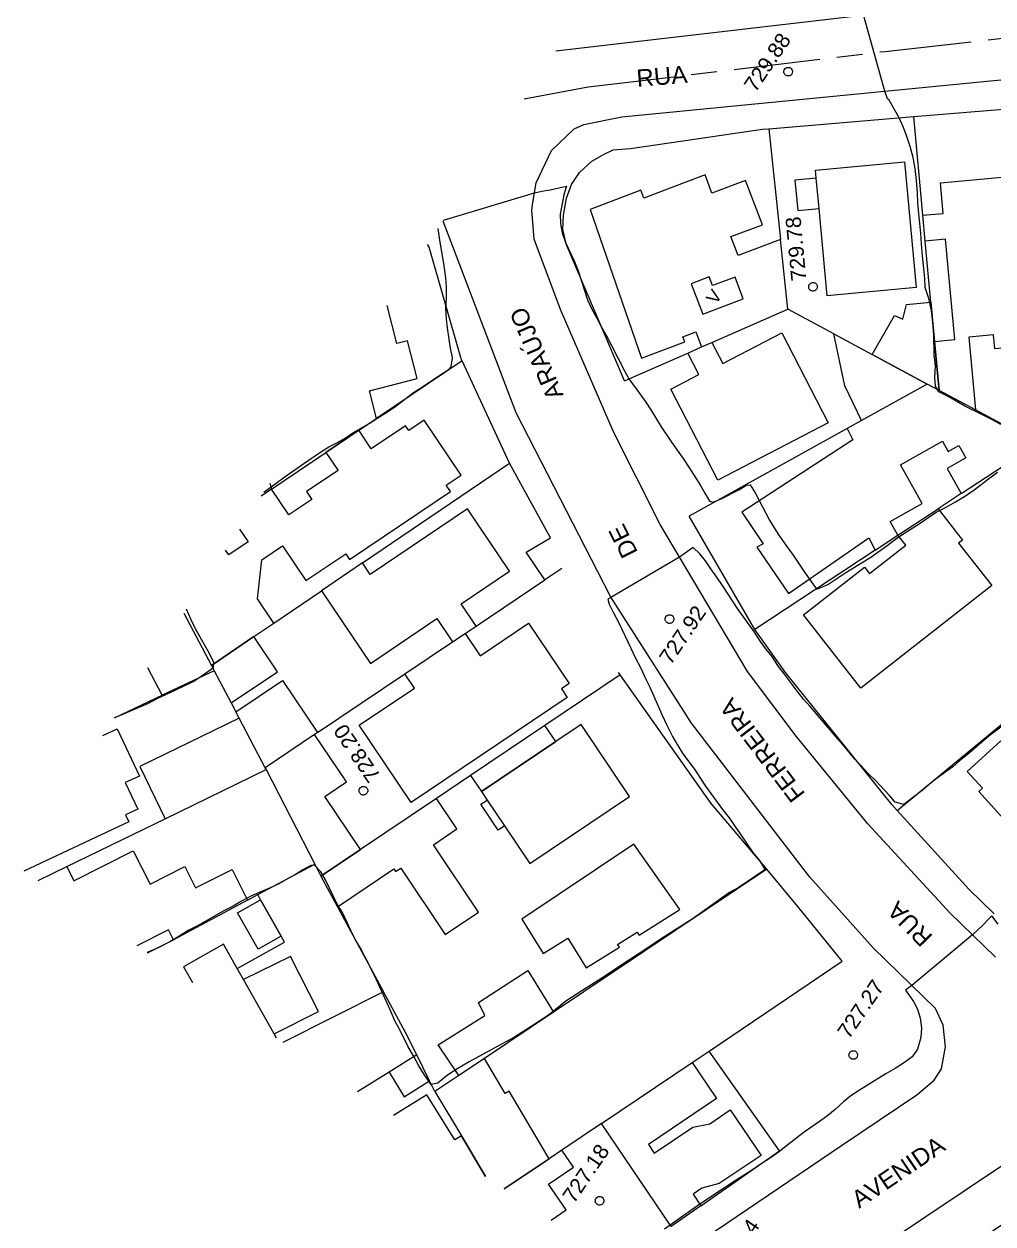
# Model space of a CAD drawing. Header units: metres. Extents: x 7 to 327053, y 40 to 7393807.
# Drawn here: x 325024.5 to 325136.7, y 7392878.8 to 7393017.6 of the extents above; entities that cross this region are included whole.
import ezdxf
from ezdxf.enums import TextEntityAlignment as Align

# ---------------------------------------------------------------- set-up
doc = ezdxf.new("R2010")
doc.units = ezdxf.units.M
doc.linetypes.add('T09', pattern=[17, 10, -2, 3, -2])
doc.layers.get('0').update_dxf_attribs({"lineweight": 18})
for name, color, linetype, lineweight in [('100_SIST_VIARIO_MEIO_FIO', 1, 'Continuous', 18), ('108_SEP_FIS_CANT_CENT_ILHA', 7, 'Continuous', 18), ('144_P_DUPLA_ASF_TOP', 7, 'Continuous', 18), ('160_P_SIMP_ASF_TOP', 7, 'Continuous', 18), ('206_MURO_E_MURO_ARRIMO', 7, 'Continuous', 18), ('214_PROJ_BEIRAL_EDIF', 10, 'Continuous', 18), ('216_EDIF_NOTAVEL', 2, 'Continuous', 18), ('508_LM_SETOR_FISCAL', 136, 'T09', 18), ('600_CURVA_MESTRA', 14, 'Continuous', 18), ('604_CURVA_INTERM', 7, 'Continuous', 18), ('606_PTO_COTADO', 7, 'Continuous', 18)]:
    doc.layers.add(name, color=color, linetype=linetype, lineweight=lineweight)
doc.styles.add('Style-Arial', font='arial.ttf', dxfattribs={"height": 1.75})

# ---------------------------------------------------------------- blocks, each defined once
blk = doc.blocks.new('SP09')
at = {"color": 0, "linetype": 'Continuous'}
blk.add_lwpolyline([(-0.03, -0.51), (-0.14, -0.49), (-0.24, -0.46), (-0.31, -0.42), (-0.35, -0.39), (-0.42, -0.31), (-0.47, -0.24), (-0.51, -0.15), (-0.52, -0.09), (-0.52, 0.03), (-0.51, 0.11), (-0.48, 0.2), (-0.44, 0.27), (-0.4, 0.33), (-0.32, 0.39), (-0.23, 0.44), (-0.15, 0.48), (-0.1, 0.48), (-0.03, 0.48), (0.08, 0.48), (0.19, 0.44), (0.27, 0.4), (0.35, 0.32), (0.41, 0.23), (0.46, 0.11), (0.48, 0.03), (0.48, -0.03), (0.47, -0.08), (0.44, -0.21), (0.38, -0.3), (0.31, -0.38), (0.23, -0.44), (0.1, -0.49), (0.02, -0.51)], close=True, dxfattribs=at)

msp = doc.modelspace()

# ---------------------------------------------------------------- linework, layer by layer
at = {"layer": '100_SIST_VIARIO_MEIO_FIO'}
for points in [[(325086.031, 7393014.536), (325143.147, 7393021.203), (325147.249, 7393023.421), (325149.166, 7393025.663), (325150.563, 7393029.249), (325150.818, 7393032.126), (325150.405, 7393034.627), (325148.795, 7393038.309), (325146.536, 7393041.79), (325129.828, 7393053.564), (325117.486, 7393062.073)], [(325136.972, 7392909.628), (325131.704, 7392914.756), (325122.164, 7392925.072), (325113.874, 7392935.215), (325108.251, 7392942.708), (325098.136, 7392959.7), (325092.711, 7392970.459), (325086.588, 7392984.592), (325083.554, 7392992.728), (325083.258, 7392996.084), (325083.398, 7392997.004), (325083.758, 7392999.272), (325085.555, 7393002.988), (325088.186, 7393005.514), (325089.295, 7393005.998), (325093.704, 7393006.899), (325154.182, 7393012.792)], [(325096.058, 7392872.242), (325119.116, 7392887.866), (325127.863, 7392893.721), (325129.853, 7392895.393), (325130.721, 7392896.725), (325131.157, 7392899.265), (325130.909, 7392901.786), (325130.026, 7392903.699), (325122.781, 7392910.707), (325115.476, 7392918.923), (325101.74, 7392936.738), (325092.37, 7392951.373), (325081.445, 7392972.659), (325072.996, 7392994.835)]]:
    msp.add_lwpolyline(points, dxfattribs=at)
at = {"layer": '108_SEP_FIS_CANT_CENT_ILHA'}
msp.add_lwpolyline([(325112.46, 7392861.389), (325119.543, 7392866.472), (325144.5, 7392883.242), (325146.551, 7392884.759), (325146.771, 7392885.793), (325145.759, 7392886.523), (325141.932, 7392886.72), (325137.654, 7392885.46), (325107.045, 7392864.972)], dxfattribs=at)
at = {"layer": '206_MURO_E_MURO_ARRIMO'}
for p, q in [((325127.49, 7393006.933), (325141.456, 7393008.102)), ((325110.699, 7393005.528), (325127.49, 7393006.933)), ((325094.706, 7393003.235), (325109.987, 7393005.469)), ((325109.987, 7393005.469), (325110.699, 7393005.528)), ((325090.219, 7393001.768), (325091.637, 7393002.578)), ((325091.637, 7393002.578), (325092.701, 7393003.073)), ((325092.701, 7393003.073), (325094.706, 7393003.235)), ((325088.8, 7393000.464), (325090.219, 7393001.768)), ((325087.874, 7392999.067), (325088.8, 7393000.464)), ((325087.302, 7392997.491), (325087.874, 7392999.067)), ((325086.922, 7392995.532), (325087.302, 7392997.491)), ((325086.855, 7392993.856), (325086.922, 7392995.532)), ((325087.301, 7392992.076), (325086.855, 7392993.856)), ((325071.369, 7392991.806), (325071.206, 7392992.13)), ((325075.088, 7392978.901), (325071.369, 7392991.806)), ((325094.005, 7392976.353), (325087.301, 7392992.076)), ((325075.192, 7392978.675), (325075.088, 7392978.901)), ((325080.678, 7392966.809), (325075.192, 7392978.675)), ((325085.414, 7392958.173), (325080.678, 7392966.809)), ((325109.078, 7392947.569), (325101.473, 7392960.689)), ((325082.599, 7392956.517), (325085.414, 7392958.173)), ((325084.764, 7392953.312), (325082.599, 7392956.517)), ((325086.731, 7392954.632), (325084.764, 7392953.312)), ((325112.639, 7392942.587), (325109.078, 7392947.569)), ((325093.508, 7392942.31), (325093.305, 7392942.597)), ((325104.051, 7392927.441), (325093.508, 7392942.31)), ((325124.949, 7392927.321), (325112.639, 7392942.587)), ((325110.46, 7392919.818), (325104.051, 7392927.441)), ((325125.585, 7392926.623), (325124.949, 7392927.321)), ((325133.879, 7392917.506), (325125.585, 7392926.623)), ((325114.076, 7392915.518), (325110.46, 7392919.818)), ((325136.806, 7392914.644), (325133.879, 7392917.506)), ((325119.212, 7392909.185), (325114.076, 7392915.518)), ((325103.803, 7392898.764), (325119.212, 7392909.185)), ((325111.945, 7392887.249), (325103.803, 7392898.764)), ((325102.829, 7392880.881), (325111.945, 7392887.249))]:
    msp.add_line(p, q, dxfattribs=at)
for points in [[(325128.549, 7392995.506), (325127.49, 7393006.933)], [(325110.699, 7393005.528), (325112.046, 7392992.696)], [(325129.482, 7392985.442), (325128.826, 7392992.516)], [(325118.222, 7392981.781), (325112.892, 7392984.638)], [(325094.005, 7392976.353), (325101.332, 7392979.567)], [(325075.192, 7392978.675), (325065.282, 7392971.999)], [(325119.769, 7392970.822), (325101.473, 7392960.689)], [(325063.653, 7392955.267), (325080.678, 7392966.809)], [(325132.99, 7392963.303), (325130.305, 7392961.536)], [(325123.031, 7392956.75), (325109.078, 7392947.569)], [(325076.809, 7392947.968), (325084.764, 7392953.312)], [(325053.392, 7392948.311), (325058.907, 7392952.05)], [(325125.585, 7392926.623), (325145.911, 7392943.406), (325146.149, 7392943.617)], [(325058.449, 7392935.634), (325068.567, 7392942.431)], [(325093.508, 7392942.31), (325084.791, 7392936.454)], [(325034.964, 7392937.358), (325040.473, 7392939.95)], [(325048.46, 7392939.061), (325049.008, 7392938.02)], [(325076.173, 7392930.664), (325072.221, 7392928.01)], [(325029.416, 7392920.131), (325040.81, 7392925.664)], [(325110.46, 7392919.818), (325085.779, 7392903.294)], [(325050.348, 7392916.25), (325051.525, 7392916.881)], [(325038.769, 7392910.148), (325041.782, 7392911.662)], [(325069.939, 7392898.335), (325068.65, 7392900.911), (325066.092, 7392905.644)], [(325101.843, 7392897.447), (325103.803, 7392898.764)], [(325066.731, 7392896.327), (325063.096, 7392894.051)], [(325072.056, 7392894.106), (325071.439, 7392895.339)], [(325091.344, 7392890.393), (325086.743, 7392887.303)]]:
    msp.add_lwpolyline(points, dxfattribs=at)
at = {"layer": '214_PROJ_BEIRAL_EDIF'}
for points in [[(325116.534, 7392996.303), (325116.21, 7392999.797), (325116.123, 7393000.739), (325126.419, 7393001.694), (325127.768, 7392987.142), (325117.472, 7392986.188)], [(325112.892, 7392984.638), (325112.046, 7392992.696), (325107.152, 7392990.845), (325106.322, 7392993.038), (325109.959, 7392994.413), (325108.021, 7392999.537), (325104.129, 7392998.065), (325103.331, 7393000.175), (325096.234, 7392997.491), (325095.89, 7392998.4), (325090.011, 7392996.176), (325095.97, 7392978.978), (325100.979, 7392980.872), (325100.759, 7392981.451), (325102.263, 7392982.02), (325102.926, 7392980.266), (325104.11, 7392980.786)], [(325116.534, 7392996.303), (325116.21, 7392999.797), (325113.726, 7392999.567), (325114.05, 7392996.073)], [(325134.636, 7392972.982), (325130.428, 7392975.238), (325129.904, 7392980.894), (325132.24, 7392981.111), (325131.162, 7392992.733), (325128.826, 7392992.516), (325128.549, 7392995.506), (325130.907, 7392995.724), (325130.581, 7392999.244), (325141.08, 7393000.217), (325142.899, 7392980.597), (325136.874, 7392980.039), (325136.722, 7392981.677), (325133.855, 7392981.411)], [(325101.733, 7392987.579), (325103.058, 7392984.076), (325107.742, 7392985.847), (325106.794, 7392988.354), (325104.191, 7392987.369), (325103.813, 7392988.366)], [(325129.482, 7392985.442), (325129.904, 7392980.894), (325130.428, 7392975.238), (325129.063, 7392975.97), (325122.693, 7392979.384), (325125.257, 7392983.905), (325126.235, 7392983.496), (325126.655, 7392985.18)], [(325101.332, 7392979.567), (325102.926, 7392980.266), (325104.11, 7392980.786), (325105.367, 7392978.351), (325112.203, 7392981.883), (325117.581, 7392971.473), (325104.794, 7392964.868), (325099.364, 7392975.38), (325102.624, 7392977.065)], [(325118.222, 7392981.781), (325122.693, 7392979.384), (325129.063, 7392975.97), (325121.437, 7392971.746), (325119.501, 7392975.75)], [(325063.653, 7392955.267), (325058.907, 7392952.05), (325064.575, 7392943.636), (325072.273, 7392948.822), (325074.083, 7392946.136), (325075.538, 7392947.114), (325076.809, 7392947.968), (325075.072, 7392950.547), (325080.686, 7392954.33), (325075.833, 7392961.535), (325064.55, 7392953.934)], [(325125.655, 7392958.476), (325130.305, 7392961.536), (325133.133, 7392957.92), (325132.683, 7392957.568), (325136.53, 7392952.651), (325121.369, 7392940.791), (325114.735, 7392949.271), (325121.792, 7392954.791), (325122.384, 7392954.034), (325126.569, 7392957.308)], [(325068.567, 7392942.431), (325074.083, 7392946.136), (325075.538, 7392947.114), (325077.277, 7392944.533), (325082.869, 7392948.3), (325087.58, 7392941.307), (325086.698, 7392940.712), (325087.375, 7392939.707), (325069.312, 7392927.539), (325063.287, 7392936.483), (325069.675, 7392940.786)], [(325048.46, 7392939.061), (325053.819, 7392942.671), (325051.077, 7392946.741), (325046.168, 7392943.413), (325046.499, 7392942.785)], [(325049.378, 7392937.317), (325049.008, 7392938.02), (325054.396, 7392941.65), (325058.449, 7392935.634), (325058.108, 7392935.405), (325052.402, 7392931.572)], [(325049.378, 7392937.317), (325037.866, 7392931.726), (325040.81, 7392925.664), (325052.519, 7392931.35), (325052.402, 7392931.572)], [(325086.042, 7392934.591), (325084.791, 7392936.454), (325076.173, 7392930.664), (325077.431, 7392928.807)], [(325086.042, 7392934.591), (325077.431, 7392928.807), (325078.095, 7392927.819), (325080.099, 7392924.836), (325083.024, 7392920.481), (325094.564, 7392928.234), (325088.972, 7392936.559)], [(325133.69, 7392931.142), (325135.456, 7392929.193), (325135.026, 7392928.803), (325141.138, 7392922.057), (325144.917, 7392925.48), (325144.316, 7392926.144), (325151.886, 7392933.001), (325148.859, 7392936.343), (325145.133, 7392932.967), (325143.854, 7392934.379), (325144.521, 7392934.983), (325143.62, 7392935.978), (325142.906, 7392935.331), (325142.637, 7392935.628), (325139.383, 7392932.68), (325137.582, 7392934.668)], [(325063.438, 7392922.109), (325059.299, 7392928.253), (325061.793, 7392929.934), (325058.108, 7392935.405), (325052.402, 7392931.572), (325052.519, 7392931.35), (325058.139, 7392920.424), (325058.855, 7392919.031)], [(325058.855, 7392919.031), (325060.775, 7392915.478), (325067.295, 7392919.858), (325067.493, 7392919.563), (325068.086, 7392919.962), (325073.246, 7392912.279), (325077.104, 7392914.871), (325071.875, 7392922.654), (325074.592, 7392924.479), (325072.221, 7392928.01), (325063.438, 7392922.109)], [(325078.095, 7392927.819), (325080.099, 7392924.836), (325079.377, 7392924.351), (325077.373, 7392927.334)], [(325082.118, 7392914.042), (325084.594, 7392910.064), (325087.433, 7392911.832), (325089.561, 7392908.412), (325093.403, 7392910.802), (325093.199, 7392911.129), (325095.481, 7392912.549), (325095.692, 7392912.21), (325100.42, 7392915.152), (325095.07, 7392922.714)], [(325051.864, 7392916.281), (325054.245, 7392912.061), (325051.573, 7392910.554), (325049.193, 7392914.774)], [(325085.779, 7392903.294), (325077.774, 7392897.935), (325074.799, 7392895.943), (325072.41, 7392899.507), (325077.844, 7392902.88), (325077.09, 7392904.386), (325082.798, 7392908.085)], [(325071.439, 7392895.339), (325069.939, 7392898.335), (325066.731, 7392896.327), (325068.5, 7392893.5)], [(325101.843, 7392897.447), (325104.658, 7392893.273), (325096.772, 7392887.955), (325097.449, 7392886.951), (325101.924, 7392889.969), (325103.879, 7392890.372), (325106.251, 7392891.972), (325109.81, 7392886.696), (325104.976, 7392883.436), (325102.965, 7392882.905), (325101.933, 7392882.209), (325102.829, 7392880.881), (325099.383, 7392878.474), (325091.344, 7392890.393)]]:
    msp.add_lwpolyline(points, close=True, dxfattribs=at)
for points in [[(325053.116, 7392963.805), (325059.43, 7392968.058), (325063.24, 7392970.624), (325065.282, 7392971.999), (325064.462, 7392975.191), (325069.981, 7392976.608), (325068.864, 7392980.958), (325067.656, 7392980.648), (325066.525, 7392985.056)], [(325141.148, 7392969.492), (325134.636, 7392972.982), (325130.428, 7392975.238), (325129.063, 7392975.97), (325121.437, 7392971.746), (325119.769, 7392970.822), (325120.442, 7392969.518), (325107.603, 7392961.142), (325110.071, 7392957.498), (325109.303, 7392957.101), (325113.005, 7392951.752), (325122.288, 7392958.188), (325123.031, 7392956.75), (325125.655, 7392958.476), (325124.756, 7392960.081), (325128.447, 7392962.147), (325125.944, 7392966.619), (325130.819, 7392969.348), (325131.478, 7392968.169), (325132.702, 7392968.854), (325133.506, 7392967.417), (325131.359, 7392966.216), (325132.99, 7392963.303), (325138.755, 7392967.096)], [(325042.972, 7392949.461), (325046.168, 7392943.413), (325051.077, 7392946.741), (325053.392, 7392948.311), (325051.514, 7392951.1), (325051.988, 7392955.644), (325054.385, 7392957.258), (325057.101, 7392953.226), (325061.715, 7392956.334), (325062.157, 7392955.679), (325073.846, 7392963.553), (325073.369, 7392964.261), (325075.103, 7392965.429), (325070.806, 7392971.808), (325069.008, 7392970.597), (325068.632, 7392971.154), (325064.677, 7392968.49), (325063.24, 7392970.624), (325059.43, 7392968.058), (325060.827, 7392965.983), (325057.194, 7392963.536), (325057.807, 7392962.626), (325055.13, 7392960.822), (325053.116, 7392963.805)], [(325053.116, 7392963.805), (325051.938, 7392963.011)], [(325052.934, 7392964.516), (325053.116, 7392963.805)], [(325049.411, 7392959.192), (325050.414, 7392957.705), (325048.17, 7392956.193), (325047.795, 7392956.75)], [(325042.972, 7392949.461), (325046.168, 7392943.413), (325046.499, 7392942.785), (325040.473, 7392939.95)], [(325040.473, 7392939.95), (325038.788, 7392943.138)], [(325033.592, 7392935.284), (325035.259, 7392936.069), (325037.826, 7392930.612), (325036.186, 7392929.841), (325037.636, 7392926.76), (325036.234, 7392926.1), (325036.601, 7392925.32), (325024.467, 7392919.611)], [(325026.109, 7392918.525), (325029.416, 7392920.131), (325030.247, 7392918.484), (325037.122, 7392921.953), (325039.07, 7392918.092), (325043.091, 7392920.121), (325044.329, 7392917.667), (325048.557, 7392919.8), (325050.348, 7392916.25)], [(325053.71, 7392900.262), (325053.425, 7392900.767), (325058.576, 7392903.353), (325055.312, 7392909.704), (325049.878, 7392907.053), (325049.164, 7392908.319), (325054.619, 7392911.397), (325054.245, 7392912.061), (325051.864, 7392916.281), (325051.525, 7392916.881), (325058.139, 7392920.424), (325058.855, 7392919.031), (325060.775, 7392915.478)], [(325050.348, 7392916.25), (325041.782, 7392911.662), (325041.201, 7392912.813), (325037.536, 7392910.963)], [(325060.775, 7392915.478), (325066.092, 7392905.644), (325054.435, 7392899.782)], [(325053.71, 7392900.262), (325053.425, 7392900.767), (325049.878, 7392907.053), (325049.164, 7392908.319), (325047.568, 7392911.149), (325042.94, 7392908.538), (325043.975, 7392906.704)], [(325080.071, 7392882.82), (325085.272, 7392886.315), (325080.631, 7392894.14), (325080.183, 7392893.874), (325077.774, 7392897.935), (325074.799, 7392895.943), (325072.056, 7392894.106)], [(325072.056, 7392894.106), (325075.108, 7392888.96), (325077.898, 7392884.257)], [(325077.898, 7392884.257), (325075.108, 7392888.96), (325074.369, 7392888.498), (325071.097, 7392893.725), (325067.24, 7392891.31)], [(325085.524, 7392879.212), (325087.247, 7392880.396), (325085.212, 7392883.358), (325088.093, 7392885.338), (325086.743, 7392887.303), (325085.272, 7392886.315), (325080.071, 7392882.82)]]:
    msp.add_lwpolyline(points, dxfattribs=at)
at = {"layer": '216_EDIF_NOTAVEL'}
for points in [[(325053.116, 7392963.805), (325051.938, 7392963.011)], [(325052.934, 7392964.516), (325053.116, 7392963.805)]]:
    msp.add_lwpolyline(points, dxfattribs=at)
at = {"layer": '508_LM_SETOR_FISCAL'}
msp.add_lwpolyline([(325082.366, 7393008.996), (325089.8, 7393010.355), (325124.197, 7393014.479), (325152.66, 7393017.674), (325172.446, 7393019.896), (325196.928, 7393020.894), (325216.086, 7393021.674), (325233.575, 7393023.376), (325254.591, 7393025.422), (325313.137, 7393030.9), (325333.395, 7393032.003), (325354.636, 7393032.068), (325380.851, 7393034.524), (325449.746, 7393077.628), (325495.802, 7393097.469), (325545.987, 7393111.125), (325567.381, 7393117.061), (325593.152, 7393124.115), (325596.434, 7393125.013), (325632.558, 7393136.078), (325647.604, 7393140.686), (325652.606, 7393141.577)], dxfattribs=at)
at = {"layer": '600_CURVA_MESTRA', "elevation": 730}
msp.add_lwpolyline([(325137.555, 7392971.3), (325136.596, 7392971.828), (325135.452, 7392972.427), (325133.397, 7392973.4), (325131.459, 7392974.546), (325130.41, 7392975.087), (325130.01, 7392975.729), (325129.92, 7392976.738), (325129.99, 7392978.069), (325129.872, 7392979.346), (325129.804, 7392981.703), (325129.713, 7392983.053), (325129.531, 7392984.502), (325129.246, 7392985.886), (325128.814, 7392987.154), (325128.765, 7392988.235), (325128.52, 7392990.822), (325128.394, 7392992.183), (325128.321, 7392993.428), (325128.21, 7392994.572), (325128.071, 7392995.666), (325127.973, 7392996.935), (325127.908, 7392998.113), (325127.797, 7392999.521), (325127.654, 7393000.891), (325127.424, 7393002.179), (325127.078, 7393003.476), (325126.704, 7393004.624), (325126.3, 7393005.659), (325125.796, 7393006.776), (325124.648, 7393008.829), (325124.465, 7393008.966), (325124.131, 7393009.864), (325121.691, 7393018.698)], dxfattribs=at)
at = {"layer": '604_CURVA_INTERM', "elevation": 729}
for points in [[(325073.058, 7392994.929), (325083.572, 7392998.095), (325084.428, 7392998.293), (325085.407, 7392998.455), (325087.264, 7392998.889), (325086.986, 7392997.858), (325086.763, 7392996.827), (325086.56, 7392995.64), (325086.597, 7392994.528), (325086.799, 7392993.467), (325087.182, 7392992.365), (325088.164, 7392990.246), (325088.628, 7392989.082), (325088.964, 7392988.011), (325089.726, 7392985.72), (325090.183, 7392984.717), (325090.81, 7392983.589), (325091.309, 7392982.648), (325091.884, 7392981.628), (325092.436, 7392980.504), (325093.995, 7392977.501), (325094.519, 7392976.592), (325095.793, 7392974.845), (325096.459, 7392973.88), (325097.053, 7392972.977), (325098.232, 7392971.038), (325099.457, 7392969.229), (325100.871, 7392967.251), (325101.467, 7392966.35), (325102.785, 7392964.221), (325103.315, 7392963.343), (325103.836, 7392962.411), (325104.283, 7392962.314), (325105.206, 7392962.699), (325107.225, 7392963.746), (325108.125, 7392964.264), (325108.546, 7392964.297), (325109.14, 7392963.368), (325110.799, 7392960.23), (325111.332, 7392959.341), (325111.887, 7392958.488), (325112.667, 7392957.346), (325113.512, 7392956.184), (325114.838, 7392954.221), (325116.076, 7392952.467), (325116.261, 7392952.242), (325117.523, 7392952.794), (325119.628, 7392954.147), (325121.527, 7392955.315), (325122.514, 7392955.957), (325124.401, 7392957.278), (325125.375, 7392958.007), (325126.225, 7392958.593), (325128.229, 7392959.887), (325129.218, 7392960.585), (325130.084, 7392961.129), (325131.235, 7392961.706), (325132.337, 7392962.339), (325133.49, 7392963.039), (325134.485, 7392963.741), (325136.295, 7392965.125), (325137.183, 7392965.758)], [(325052.242, 7392963.47), (325054.836, 7392965.341), (325057.746, 7392967.39), (325058.666, 7392968.029), (325059.753, 7392968.689), (325060.675, 7392969.169), (325061.644, 7392969.705), (325062.544, 7392970.313), (325064.525, 7392971.431), (325065.442, 7392972.045), (325066.546, 7392972.753), (325067.504, 7392973.427), (325069.586, 7392974.999), (325070.62, 7392975.635), (325072.628, 7392976.994), (325073.591, 7392977.604), (325073.938, 7392977.99), (325074.067, 7392979.008), (325073.855, 7392980.139), (325073.714, 7392981.187), (325073.499, 7392982.477), (325073.379, 7392983.5), (325073.323, 7392984.73), (325073.38, 7392985.95), (325073.377, 7392987.17), (325073.296, 7392988.269), (325073.082, 7392989.932), (325072.632, 7392992.635), (325072.422, 7392993.968)]]:
    msp.add_lwpolyline(points, dxfattribs=at)
at = {"layer": '604_CURVA_INTERM', "flags": 128}
for points, elevation in [([(325137.866, 7392936.502), (325136.174, 7392935.212), (325133.669, 7392933.062), (325132.804, 7392932.353), (325132.026, 7392931.669), (325131.21, 7392931.076), (325130.222, 7392930.39), (325129.261, 7392929.621), (325128.465, 7392928.949), (325127.515, 7392928.191), (325126.34, 7392927.306), (325125.333, 7392927.574), (325124.673, 7392928.348), (325123.044, 7392930.078), (325122.258, 7392930.861), (325121.416, 7392931.781), (325120.697, 7392932.535), (325119.26, 7392934.251), (325118.444, 7392935.236), (325115.485, 7392938.671), (325114.743, 7392939.512), (325114.044, 7392940.388), (325112.537, 7392942.385), (325111.838, 7392943.302), (325111.039, 7392944.476), (325110.357, 7392945.347), (325109.763, 7392946.186), (325109.041, 7392947.261), (325107.069, 7392950.012), (325105.329, 7392952.671), (325104.703, 7392953.619), (325104.012, 7392954.578), (325103.38, 7392955.5), (325102.729, 7392956.343), (325101.957, 7392957.055), (325100.374, 7392955.941), (325092.434, 7392951.274), (325092.067, 7392951.061), (325092.234, 7392950.51), (325092.738, 7392949.506), (325093.286, 7392948.422), (325094.717, 7392945.404), (325095.243, 7392944.314), (325095.878, 7392943.092), (325096.467, 7392941.813), (325096.93, 7392940.898), (325097.403, 7392939.869), (325098.32, 7392937.742), (325098.906, 7392936.483), (325099.552, 7392935.203), (325100.093, 7392934.258), (325100.729, 7392933.253), (325101.324, 7392932.408), (325102.091, 7392931.39), (325102.793, 7392930.322), (325103.394, 7392929.444), (325105.362, 7392926.728), (325106.1, 7392925.785), (325106.79, 7392924.823), (325107.383, 7392923.936), (325108.866, 7392921.769), (325109.623, 7392920.842), (325110.222, 7392919.861), (325110.206, 7392919.738), (325110.004, 7392919.582), (325109.064, 7392918.935), (325107.143, 7392917.67), (325106.142, 7392917.111), (325102.769, 7392914.685), (325101.817, 7392914.043), (325099.868, 7392912.818), (325098.658, 7392912.04), (325095.58, 7392909.989), (325093.676, 7392908.766), (325091.367, 7392907.205), (325089.058, 7392905.756), (325087.206, 7392904.543), (325085.341, 7392903.065), (325084.266, 7392902.313), (325082.114, 7392900.936), (325081.248, 7392900.398), (325077.117, 7392898.149), (325076.016, 7392897.543), (325074.698, 7392896.776), (325073.496, 7392895.993), (325072.404, 7392895.046), (325071.604, 7392894.925), (325070.882, 7392895.968), (325070.199, 7392897.072), (325069.576, 7392898.22), (325068.968, 7392899.269), (325067.945, 7392901.298), (325067.41, 7392902.291), (325066.964, 7392903.27), (325066.525, 7392904.306), (325065.648, 7392906.255), (325065.114, 7392907.386), (325063.941, 7392909.709), (325063.42, 7392910.669), (325062.85, 7392911.659), (325062.317, 7392912.714), (325061.886, 7392913.659), (325061.332, 7392914.8), (325060.74, 7392915.764), (325059.36, 7392918.6), (325058.821, 7392919.522), (325058.102, 7392920.303), (325057.684, 7392920.272), (325056.766, 7392919.77), (325055.89, 7392919.201), (325054.96, 7392918.703), (325053.956, 7392918.141), (325052.959, 7392917.686), (325051.956, 7392917.253), (325050.819, 7392916.726), (325049.645, 7392916.136), (325048.697, 7392915.553), (325047.624, 7392915.012), (325044.566, 7392913.286), (325043.494, 7392912.715), (325042.511, 7392912.107), (325041.346, 7392911.42), (325040.006, 7392910.743), (325038.738, 7392910.168)], 728), ([(325034.988, 7392937.394), (325035.632, 7392937.64), (325036.736, 7392938.102), (325038.789, 7392939.02), (325039.871, 7392939.563), (325042.047, 7392940.58), (325044.067, 7392941.566), (325044.931, 7392942.126), (325046.426, 7392943.157), (325046.462, 7392943.755), (325045.938, 7392944.796), (325045.355, 7392945.807), (325044.292, 7392947.717), (325043.781, 7392948.776), (325043.281, 7392949.928)], 729), ([(325137.256, 7392913.465), (325136.548, 7392914.428), (325136.228, 7392914.136), (325135.49, 7392913.366), (325134.287, 7392912.242), (325127.274, 7392906.361), (325126.536, 7392905.832), (325127.467, 7392904.531), (325127.933, 7392903.621), (325128.252, 7392902.594), (325128.404, 7392901.475), (325128.314, 7392900.335), (325128.252, 7392900.063), (325127.935, 7392899.005), (325127.294, 7392898.093), (325126.417, 7392897.474), (325125.346, 7392896.766), (325124.251, 7392896.13), (325121.196, 7392894.269), (325120.21, 7392893.584), (325119.361, 7392892.899), (325118.389, 7392892.029), (325117.526, 7392891.337), (325116.703, 7392890.713), (325115.707, 7392890.003), (325114.785, 7392889.408), (325112.748, 7392887.825), (325111.928, 7392887.167), (325110.923, 7392886.438), (325109.83, 7392885.737), (325108.812, 7392885.041), (325106.619, 7392883.64), (325105.58, 7392882.943), (325102.832, 7392881.155), (325100.77, 7392879.659), (325098.635, 7392878.168)], 727)]:
    msp.add_lwpolyline(points, dxfattribs=dict(at, elevation=elevation))

# ---------------------------------------------------------------- block references
at = {"layer": '606_PTO_COTADO', "rotation": 55.83005668387076}
for p in [(325112.957, 7393012.15, 729.87), (325115.832, 7392987.255, 729.785), (325099.215, 7392948.799, 727.92), (325063.775, 7392928.931, 728.205), (325120.495, 7392898.355, 727.27), (325091.122, 7392881.482, 727.185)]:
    msp.add_blockref('SP09', p, dxfattribs=at)

# ---------------------------------------------------------------- texts
at = {"layer": '144_P_DUPLA_ASF_TOP', "style": 'Style-Arial'}
msp.add_text('AVENIDA', height=2, rotation=34.12145, dxfattribs=at).set_placement((325120.606, 7392881.348), align=Align.MIDDLE_LEFT)
at = {"layer": '160_P_SIMP_ASF_TOP', "style": 'Style-Arial'}
msp.add_text('RUA', height=2, rotation=4.83006, dxfattribs=at).set_placement((325095.473, 7393010.354))
for s, rotation, p in [('ARAÚJO', 113.42531, (325086.058, 7392974.29)), ('DE', 116.75661, (325094.7, 7392956.04)), ('FERREIRA', 127.134, (325114.199, 7392927.942)), ('RUA', 134.38677, (325129.094, 7392911.369))]:
    msp.add_text(s, height=2, rotation=rotation, dxfattribs=at).set_placement(p, align=Align.MIDDLE_LEFT)
at = {"layer": '214_PROJ_BEIRAL_EDIF', "style": 'Style-Arial'}
msp.add_text('V', height=1.5, rotation=55.83006, dxfattribs=at).set_placement((325104.589, 7392985.082))
at = {"layer": '606_PTO_COTADO', "style": 'Style-Arial'}
for s, rotation, p in [('729.88', 55.83006, (325110.539, 7393013.222, 729.87)), ('729.78', 95.34808, (325113.848, 7392991.623, 729.785)), ('727.92', 55.83006, (325100.716, 7392946.954, 727.92)), ('728.20', 124.15506, (325063.029, 7392933.229, 728.205)), ('727.27', 55.83006, (325121.353, 7392903.648, 727.27)), ('727.18', 55.83006, (325089.522, 7392884.628, 727.185)), ('726.14', 55.83006, (325106.926, 7392875.959, 726.14))]:
    msp.add_text(s, height=1.75, rotation=rotation, dxfattribs=at).set_placement(p, align=Align.MIDDLE_CENTER)

doc.saveas('drawing.dxf')
